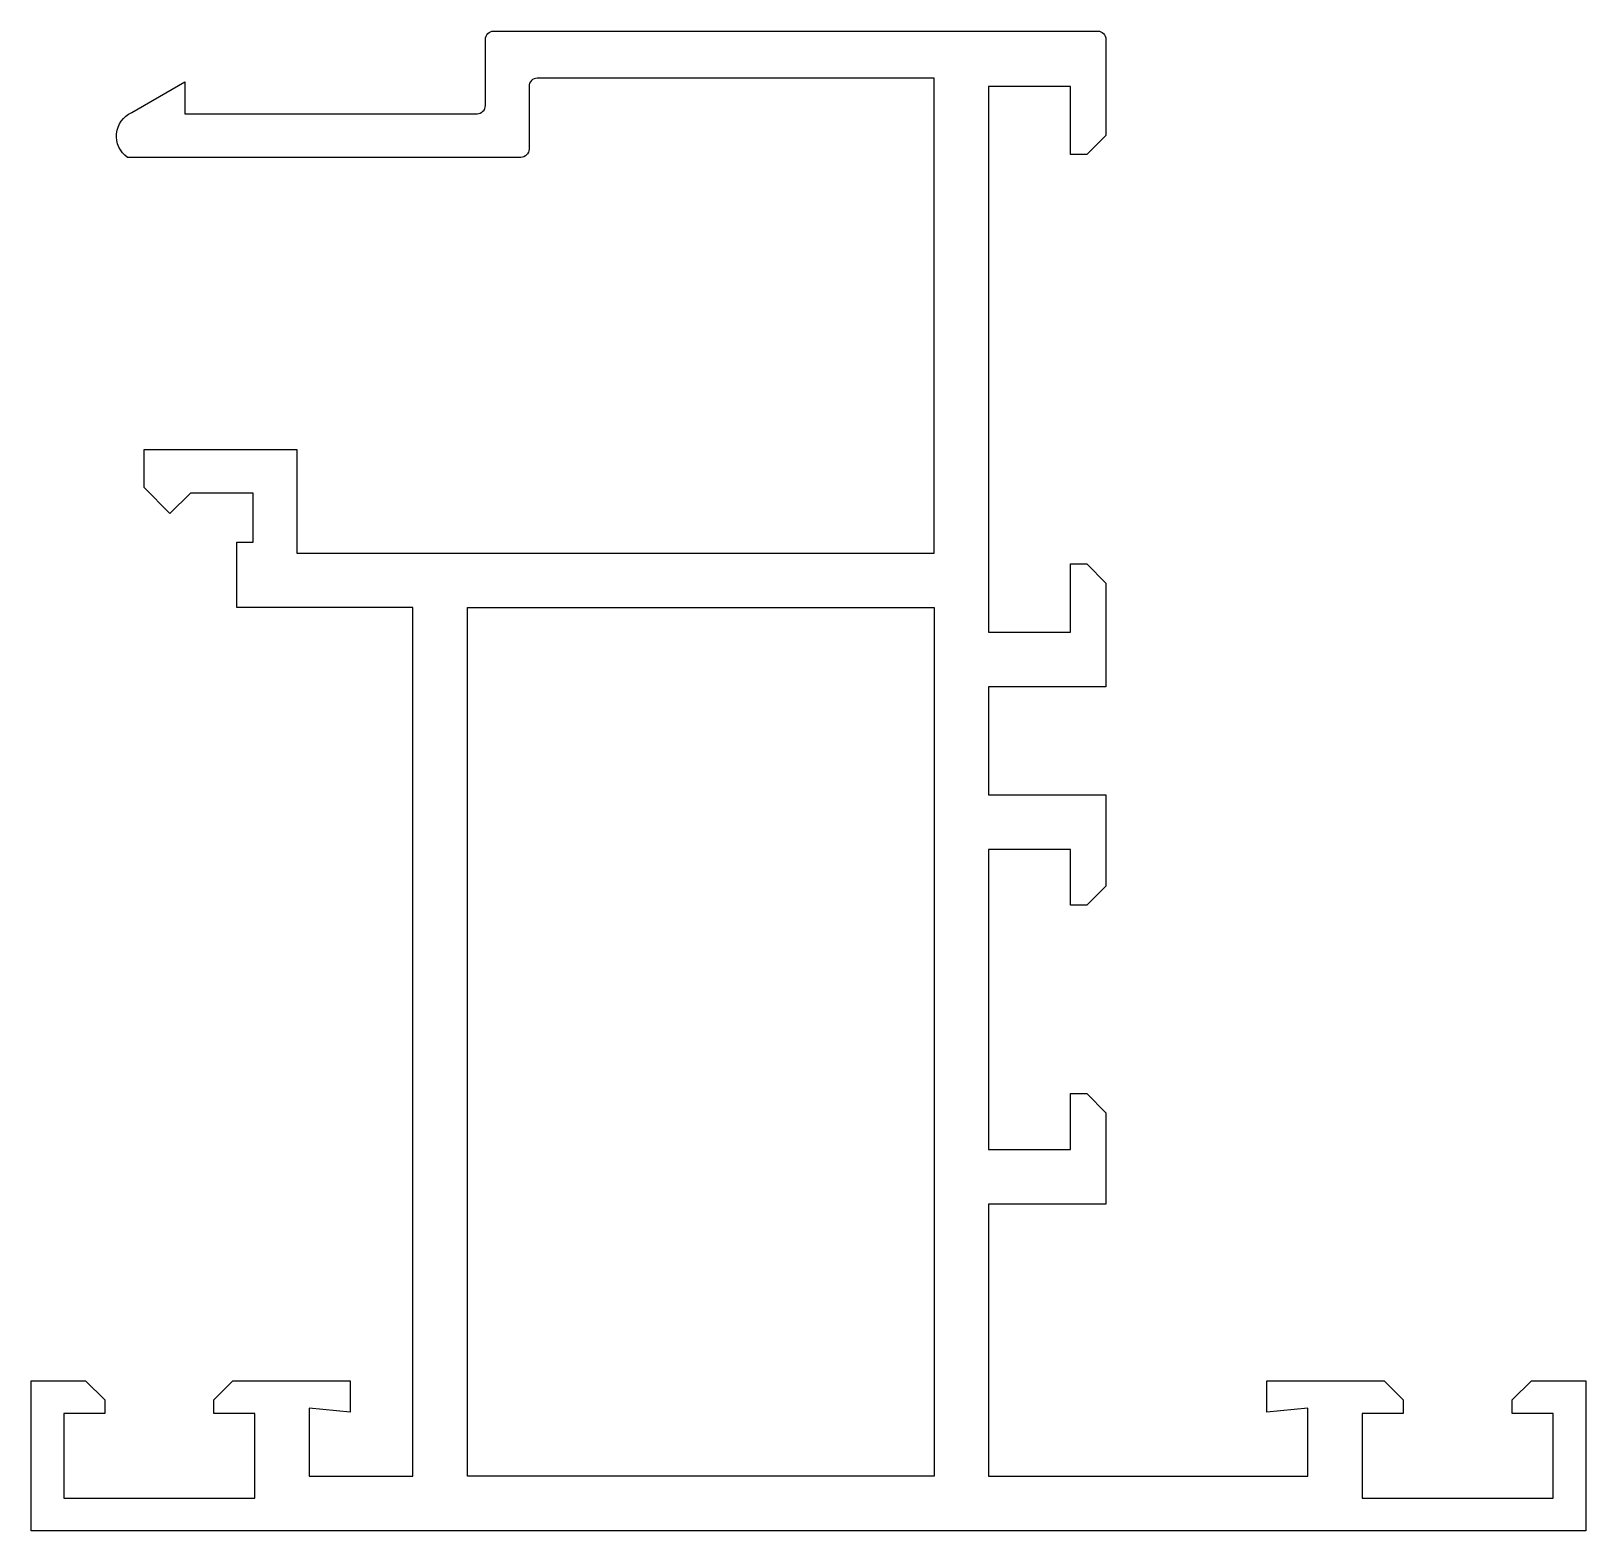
# Model space of a CAD drawing. Extents: x 366.2 to 423.2, y 179.9 to 234.9.
import ezdxf

# ---------------------------------------------------------------- set-up
doc = ezdxf.new("R2010")
doc.units = 0
doc.header["$LTSCALE"] = 15
doc.layers.add('MAVI', color=7, linetype='CONTINUOUS')

msp = doc.modelspace()

# ---------------------------------------------------------------- linework, layer by layer
at = {"layer": 'MAVI', "color": 0, "linetype": 'CONTINUOUS'}
msp.add_lwpolyline([(374.319, 217.967), (372.019, 217.967), (371.269, 217.217), (370.319, 218.167), (370.319, 219.567), (375.919, 219.567), (375.919, 215.767), (399.282, 215.767), (399.282, 233.167), (384.732, 233.167, 0.414214), (384.432, 232.867), (384.432, 230.567, -0.414214), (384.132, 230.267), (369.714, 230.267, -0.583364), (369.866, 231.909), (369.866, 231.909), (371.819, 233.036), (371.819, 231.867), (382.532, 231.867, 0.414214), (382.832, 232.167), (382.832, 234.592, -0.414214), (383.132, 234.892), (405.282, 234.892, -0.414214), (405.582, 234.592), (405.582, 231.067), (404.882, 230.367), (404.282, 230.367), (404.282, 232.867), (401.282, 232.867), (401.282, 212.867), (404.282, 212.867), (404.282, 215.367), (404.882, 215.367), (405.582, 214.667), (405.582, 210.867), (401.282, 210.867), (401.282, 206.911), (405.582, 206.911), (405.582, 203.561), (404.882, 202.861), (404.282, 202.861), (404.282, 204.911), (401.282, 204.911), (401.282, 193.911), (404.282, 193.911), (404.282, 195.962), (404.882, 195.962), (405.582, 195.262), (405.582, 191.911), (401.282, 191.911), (401.282, 181.939), (412.978, 181.939), (412.978, 184.439), (411.478, 184.289), (411.478, 185.439), (415.778, 185.439), (416.478, 184.739), (416.478, 184.239), (414.978, 184.239), (414.978, 181.139), (421.978, 181.139), (421.978, 184.239), (420.478, 184.239), (420.478, 184.739), (421.178, 185.439), (423.178, 185.439), (423.178, 179.939), (366.178, 179.939), (366.178, 185.439), (368.178, 185.439), (368.878, 184.739), (368.878, 184.239), (367.378, 184.239), (367.378, 181.139), (374.378, 181.139), (374.378, 184.239), (372.878, 184.239), (372.878, 184.739), (373.578, 185.439), (377.878, 185.439), (377.878, 184.289), (376.378, 184.439), (376.378, 181.939), (380.178, 181.939), (380.178, 213.767), (373.719, 213.767), (373.719, 216.167), (374.319, 216.167)], format="xyb", close=True, dxfattribs=at)
msp.add_lwpolyline([(399.282, 213.767), (399.282, 181.939), (382.178, 181.939), (382.178, 213.767)], close=True, dxfattribs=at)

doc.saveas('drawing.dxf')
